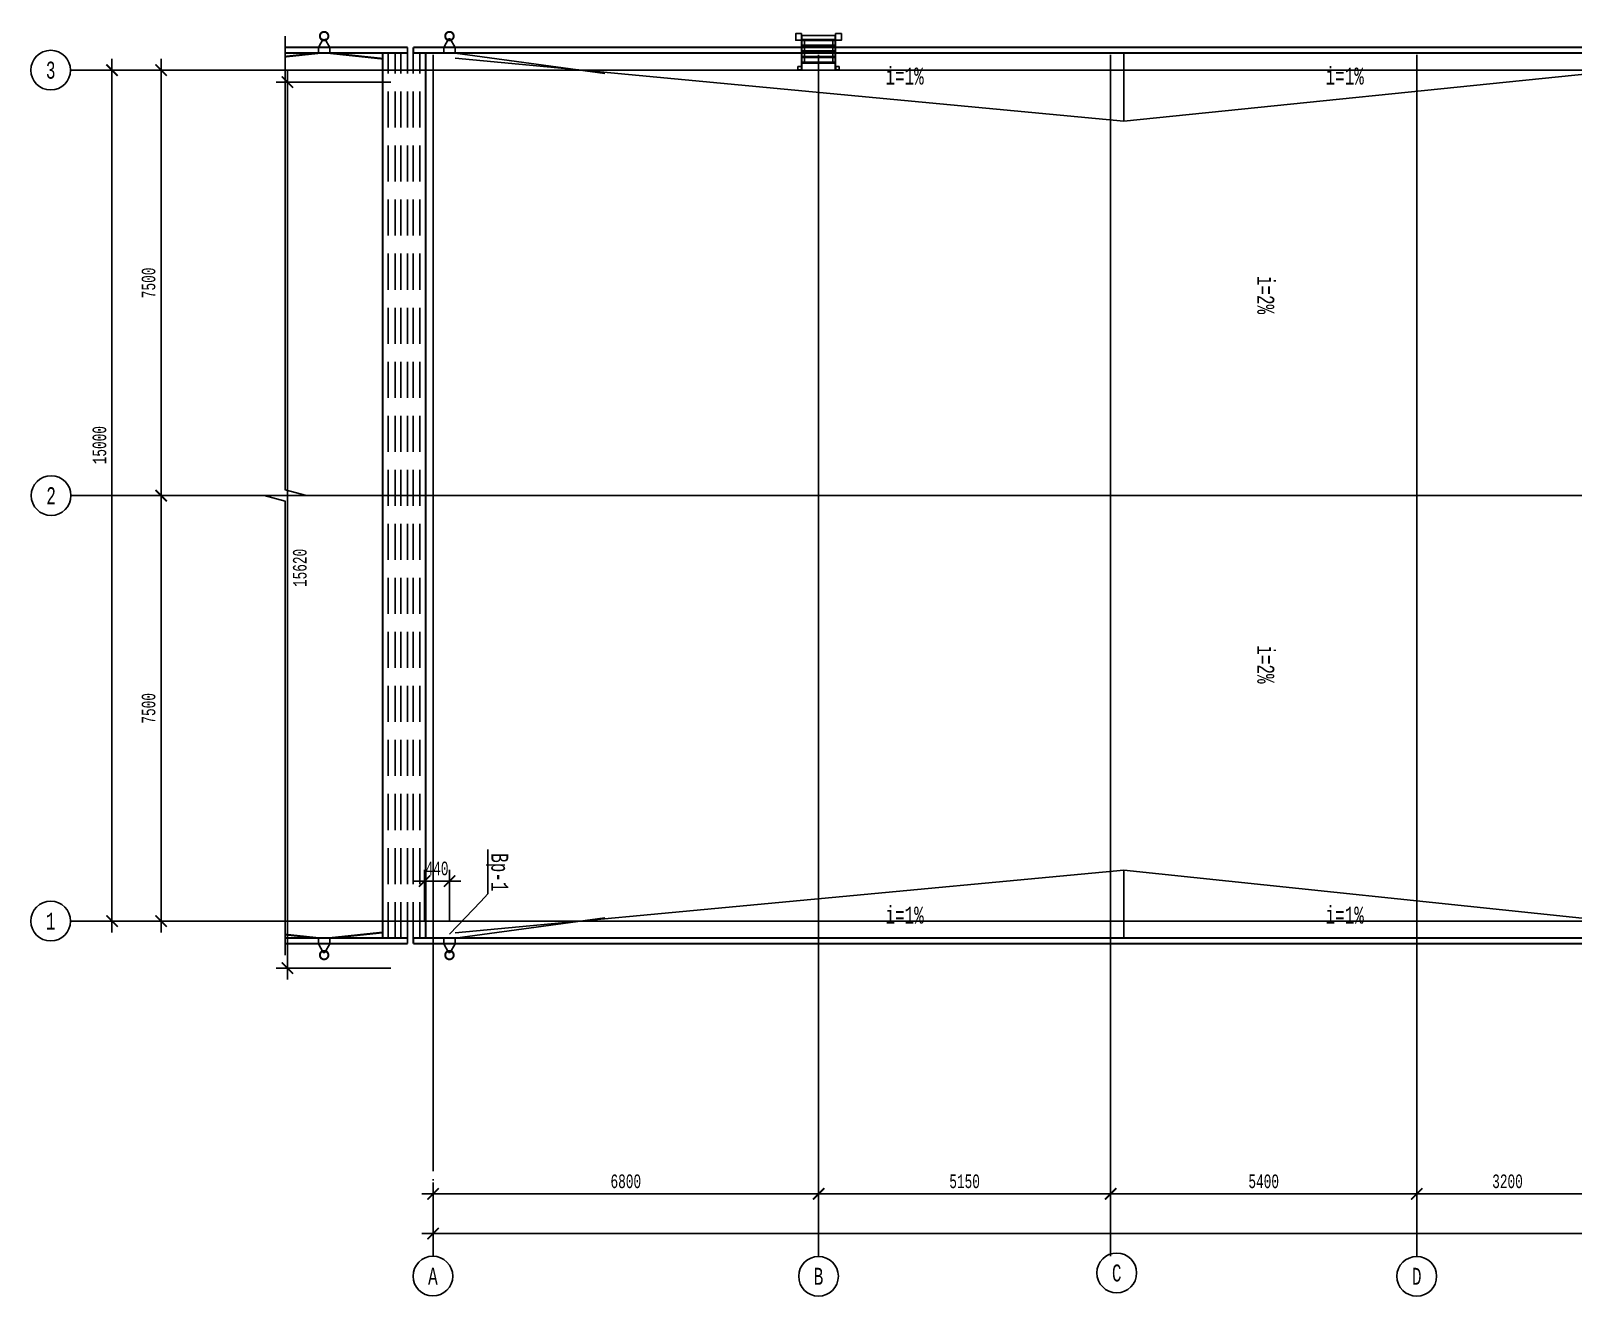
# Model space of a CAD drawing. Extents: x 419008 to 585152, y 366207 to 472224.
# Drawn here: x 503944 to 531145, y 382081 to 404386 of the extents above; entities that cross this region are included whole.
import ezdxf
from ezdxf.enums import TextEntityAlignment as Align

# ---------------------------------------------------------------- set-up
doc = ezdxf.new("R2010")
doc.units = 0
doc.header["$LTSCALE"] = 50
doc.header["$PDSIZE"] = -5
for name, pattern in [('ACAD_ISO04W100', [30, 24, -3, 0, -3]), ('CONTINOUS', [16, 16, -1e-13]), ('DASHED', [19.05, 12.7, -6.35]), ('DASHED2', [9.525, 6.35, -3.175]), ('HIDDEN2', [4.7625, 3.175, -1.5875])]:
    doc.linetypes.add(name, pattern=pattern)
doc.layers.get('0').update_dxf_attribs({"linetype": 'CONTINUOUS'})
doc.layers.get('Defpoints').update_dxf_attribs({"linetype": 'CONTINUOUS'})
for name, color, linetype in [('AXIS', 40, 'CONTINUOUS'), ('BRICK', 2, 'CONTINUOUS'), ('DIM', 7, 'CONTINUOUS'), ('TEXT', 7, 'CONTINUOUS'), ('WALL', 5, 'CONTINUOUS')]:
    doc.layers.add(name, color=color, linetype=linetype)
doc.styles.add('MONOTXT1', font='monotxt1', dxfattribs={"width": 0.65, "height": 300})
doc.styles.add('ST_1', font='monotxt.shx', dxfattribs={"width": 0.65, "height": 300})
doc.styles.add('ST_2', font='monotxt.shx', dxfattribs={"width": 0.65, "height": 240})
doc.styles.get("Standard").update_dxf_attribs({"font": 'monotxt.shx', "width": 0.65, "height": 300})
doc.dimstyles.get("Standard").update_dxf_attribs({"dimtxt": 300, "dimasz": 300, "dimexe": 2, "dimexo": 2, "dimgap": 0.09, "dimtad": 1, "dimdec": 0, "dimzin": 0, "dimdsep": 46, "dimtxsty": 'Standard', "dimcen": 0.09, "dimadec": 0, "dimazin": 0, "dimtfac": 1, "dimtdec": 0, "dimtofl": 0, "dimtmove": 0, "dimatfit": 3, "dimfxl": 1, "dimtolj": 1, "dimtzin": 0, "dimarcsym": 0})

# ---------------------------------------------------------------- blocks, each defined once
blk = doc.blocks.new('_ARCHTICK')
at = {"color": 0, "linetype": 'ByBlock', "const_width": 0.15}
blk.add_lwpolyline([(-0.5, -0.5), (0.5, 0.5)], dxfattribs=at)
blk = doc.blocks.new('*D75')
at = {"layer": 'Defpoints', "color": 0, "transparency": 16777216}
for p in [(510290, 403482), (508469, 387862), (510290, 387862)]:
    blk.add_point(p, dxfattribs=at)
at = {"layer": 'DIM', "color": 174, "lineweight": -2, "transparency": 16777216}
for p, q in [((508469, 403682), (508469, 387662)), ((510290, 403482), (508269, 403482)), ((510290, 387862), (508269, 387862))]:
    blk.add_line(p, q, dxfattribs=at)
at = {"layer": 'DIM', "color": 174, "lineweight": -2, "transparency": 16777216, "xscale": 200, "yscale": 200, "zscale": 200}
for p, rotation in [((508469, 403482), 90), ((508469, 387862), 270)]:
    blk.add_blockref('_ARCHTICK', p, dxfattribs=dict(at, rotation=rotation))
at = {"layer": 'DIM', "color": 174, "transparency": 16777216, "insert": (508689, 394918), "char_height": 240, "attachment_point": 5, "rotation": 90, "style": 'ST_2'}
blk.add_mtext('\\A1;15620', dxfattribs=at)
blk = doc.blocks.new('*D77')
at = {"layer": 'Defpoints', "color": 0, "transparency": 16777216}
for p in [(510887, 389398), (510887, 388683), (511327, 388683)]:
    blk.add_point(p, dxfattribs=at)
at = {"layer": 'DIM', "color": 174, "lineweight": -2, "transparency": 16777216}
for p, q in [((510887, 388683), (510887, 389598)), ((511327, 388683), (511327, 389598)), ((510887, 389398), (510687, 389398)), ((511327, 389398), (510887, 389398)), ((511327, 389398), (511527, 389398))]:
    blk.add_line(p, q, dxfattribs=at)
at = {"layer": 'DIM', "color": 174, "lineweight": -2, "transparency": 16777216, "xscale": 200, "yscale": 200, "zscale": 200}
blk.add_blockref('_ARCHTICK', (510887, 389398), dxfattribs=at)
at = {"layer": 'DIM', "color": 174, "lineweight": -2, "transparency": 16777216, "xscale": 200, "yscale": 200, "zscale": 200, "rotation": 180}
blk.add_blockref('_ARCHTICK', (511327, 389398), dxfattribs=at)
at = {"layer": 'DIM', "color": 174, "transparency": 16777216, "insert": (511107, 389618), "char_height": 240, "attachment_point": 5, "style": 'ST_2'}
blk.add_mtext('\\A1;440', dxfattribs=at)
blk = doc.blocks.new('A$C180C24C2')
at = {"layer": 'WALL', "linetype": 'Continuous'}
for points in [[(-745, -2081), (-745, -2029), (-625, -2029), (-625, -2081)], [(-745, -2081), (-745, -2133)], [(-745, -2081), (-745, -2133)], [(-745, -2133), (-625, -2133)], [(-745, -2133), (-625, -2133)], [(-110, -2133), (-739, -2133)], [(-709, -2733), (-709, -2133)], [(-109, -2140), (-709, -2140)], [(-639, -2726), (-639, -2140)], [(-625, -2133), (-625, -2081)], [(-625, -2133), (-625, -2081)], [(-621, -2726), (-621, -2140)], [(-539, -2726), (-539, -2140)], [(-521, -2726), (-521, -2140)], [(-439, -2726), (-439, -2140)], [(-421, -2726), (-421, -2140)], [(-339, -2726), (-339, -2140)], [(-321, -2726), (-321, -2140)], [(-239, -2726), (-239, -2140)], [(-221, -2726), (-221, -2140)], [(-164, -2067), (-104, -2067)], [(-164, -2067), (-164, -2130)], [(-104, -2130), (-164, -2130)], [(-109, -2133), (-159, -2133)], [(-109, -2133), (-109, -2140)], [(-104, -2130), (-104, -2067)], [(-539, -2183), (-621, -2183)], [(-439, -2183), (-521, -2183)], [(-339, -2183), (-421, -2183)], [(-239, -2183), (-321, -2183)], [(-539, -2683), (-621, -2683)], [(-439, -2683), (-521, -2683)], [(-339, -2683), (-421, -2683)], [(-239, -2683), (-321, -2683)], [(-745, -2785), (-745, -2733)], [(-745, -2733), (-625, -2733)], [(-745, -2785), (-745, -2837), (-625, -2837), (-625, -2785)], [(-109, -2733), (-739, -2733)], [(-109, -2726), (-709, -2726)], [(-625, -2733), (-625, -2785)], [(-104, -2735), (-164, -2735)], [(-164, -2799), (-164, -2735)], [(-164, -2799), (-104, -2799)], [(-104, -2735), (-104, -2799)]]:
    blk.add_lwpolyline(points, dxfattribs=at)
at = {"layer": 'WALL', "linetype": 'HIDDEN2'}
for points in [[(-745, -2029), (-625, -2029)], [(-745, -2029), (-625, -2029)], [(-745, -2081), (-745, -2029)], [(-745, -2081), (-745, -2029)], [(-625, -2029), (-739, -2029)], [(-625, -2029), (-625, -2081)], [(-625, -2029), (-625, -2081)]]:
    blk.add_lwpolyline(points, dxfattribs=at)
at = {"layer": 'WALL', "linetype": 'DASHED2'}
for points in [[(-745, -2785), (-745, -2837)], [(-745, -2837), (-625, -2837)], [(-625, -2837), (-739, -2837)], [(-625, -2837), (-625, -2785)]]:
    blk.add_lwpolyline(points, dxfattribs=at)
at = {"layer": 'WALL', "linetype": 'CONTINOUS'}
blk.add_lwpolyline([(-109, -2733), (-109, -2726)], dxfattribs=at)
blk = doc.blocks.new('*D79')
at = {"layer": 'AXIS', "color": 174, "lineweight": -2, "transparency": 16777216}
for p, q in [((506241, 388493), (506241, 396393)), ((506811, 396193), (506041, 396193)), ((506811, 388693), (506041, 388693))]:
    blk.add_line(p, q, dxfattribs=at)
at = {"layer": 'Defpoints', "color": 0, "transparency": 16777216}
for p in [(506241, 396193), (506811, 396193), (506811, 388693)]:
    blk.add_point(p, dxfattribs=at)
at = {"layer": 'AXIS', "color": 174, "lineweight": -2, "transparency": 16777216, "xscale": 200, "yscale": 200, "zscale": 200}
for p, rotation in [((506241, 396193), 90), ((506241, 388693), 270)]:
    blk.add_blockref('_ARCHTICK', p, dxfattribs=dict(at, rotation=rotation))
at = {"layer": 'AXIS', "color": 174, "transparency": 16777216, "insert": (506021, 392443), "char_height": 240, "attachment_point": 5, "rotation": 90, "style": 'ST_2'}
blk.add_mtext('\\A1;7500', dxfattribs=at)
blk = doc.blocks.new('*D80')
at = {"layer": 'AXIS', "color": 174, "lineweight": -2, "transparency": 16777216}
for p, q in [((506426, 403693), (506041, 403693)), ((506241, 395993), (506241, 403893)), ((506426, 396193), (506041, 396193))]:
    blk.add_line(p, q, dxfattribs=at)
at = {"layer": 'Defpoints', "color": 0, "transparency": 16777216}
for p in [(506241, 403693), (506426, 403693), (506426, 396193)]:
    blk.add_point(p, dxfattribs=at)
at = {"layer": 'AXIS', "color": 174, "lineweight": -2, "transparency": 16777216, "xscale": 200, "yscale": 200, "zscale": 200}
for p, rotation in [((506241, 403693), 90), ((506241, 396193), 270)]:
    blk.add_blockref('_ARCHTICK', p, dxfattribs=dict(at, rotation=rotation))
at = {"layer": 'AXIS', "color": 174, "transparency": 16777216, "insert": (506021, 399943), "char_height": 240, "attachment_point": 5, "rotation": 90, "style": 'ST_2'}
blk.add_mtext('\\A1;7500', dxfattribs=at)
blk = doc.blocks.new('psw')
at = {"color": 7, "linetype": 'Continuous'}
blk.add_circle((0, -350), 350, dxfattribs=at)
at = {"color": 7, "linetype": 'Continuous', "style": 'MONOTXT1', "width": 0.65}
blk.add_attdef('99', text='', height=300, dxfattribs=at).set_placement((0, -350), align=Align.MIDDLE)
blk = doc.blocks.new('*D81')
at = {"layer": 'AXIS', "color": 174, "lineweight": -2, "transparency": 16777216}
for p, q in [((506041, 403693), (505175, 403693)), ((505375, 388493), (505375, 403893)), ((506041, 388693), (505175, 388693))]:
    blk.add_line(p, q, dxfattribs=at)
at = {"layer": 'Defpoints', "color": 0, "transparency": 16777216}
for p in [(505375, 403693), (506041, 403693), (506041, 388693)]:
    blk.add_point(p, dxfattribs=at)
at = {"layer": 'AXIS', "color": 174, "lineweight": -2, "transparency": 16777216, "xscale": 200, "yscale": 200, "zscale": 200}
for p, rotation in [((505375, 403693), 90), ((505375, 388693), 270)]:
    blk.add_blockref('_ARCHTICK', p, dxfattribs=dict(at, rotation=rotation))
at = {"layer": 'AXIS', "color": 174, "transparency": 16777216, "insert": (505155, 397082), "char_height": 240, "attachment_point": 5, "rotation": 90, "style": 'ST_2'}
blk.add_mtext('\\A1;15000', dxfattribs=at)
blk = doc.blocks.new('*D82')
at = {"layer": 'AXIS', "color": 174, "lineweight": -2, "transparency": 16777216}
for p, q in [((511037, 383884), (511037, 384084)), ((517837, 383884), (517837, 384084)), ((510837, 383884), (518037, 383884))]:
    blk.add_line(p, q, dxfattribs=at)
at = {"layer": 'Defpoints', "color": 0, "transparency": 16777216}
for p in [(511037, 383884), (517837, 383884), (517837, 383884)]:
    blk.add_point(p, dxfattribs=at)
at = {"layer": 'AXIS', "color": 174, "lineweight": -2, "transparency": 16777216, "xscale": 200, "yscale": 200, "zscale": 200, "rotation": 180}
blk.add_blockref('_ARCHTICK', (511037, 383884), dxfattribs=at)
at = {"layer": 'AXIS', "color": 174, "lineweight": -2, "transparency": 16777216, "xscale": 200, "yscale": 200, "zscale": 200}
blk.add_blockref('_ARCHTICK', (517837, 383884), dxfattribs=at)
at = {"layer": 'AXIS', "color": 174, "transparency": 16777216, "insert": (514437, 384104), "char_height": 240, "attachment_point": 5, "style": 'ST_2'}
blk.add_mtext('\\A1;6800', dxfattribs=at)
blk = doc.blocks.new('*D83')
at = {"layer": 'AXIS', "color": 174, "lineweight": -2, "transparency": 16777216}
for p, q in [((517837, 383884), (517837, 384084)), ((522987, 383884), (522987, 384084)), ((517637, 383884), (523187, 383884))]:
    blk.add_line(p, q, dxfattribs=at)
at = {"layer": 'Defpoints', "color": 0, "transparency": 16777216}
for p in [(517837, 383884), (522987, 383884), (522987, 383884)]:
    blk.add_point(p, dxfattribs=at)
at = {"layer": 'AXIS', "color": 174, "lineweight": -2, "transparency": 16777216, "xscale": 200, "yscale": 200, "zscale": 200, "rotation": 180}
blk.add_blockref('_ARCHTICK', (517837, 383884), dxfattribs=at)
at = {"layer": 'AXIS', "color": 174, "lineweight": -2, "transparency": 16777216, "xscale": 200, "yscale": 200, "zscale": 200}
blk.add_blockref('_ARCHTICK', (522987, 383884), dxfattribs=at)
at = {"layer": 'AXIS', "color": 174, "transparency": 16777216, "insert": (520412, 384104), "char_height": 240, "attachment_point": 5, "style": 'ST_2'}
blk.add_mtext('\\A1;5150', dxfattribs=at)
blk = doc.blocks.new('*D84')
at = {"layer": 'AXIS', "color": 174, "lineweight": -2, "transparency": 16777216}
for p, q in [((522987, 383884), (522987, 384084)), ((528387, 383884), (528387, 384084)), ((522787, 383884), (528587, 383884))]:
    blk.add_line(p, q, dxfattribs=at)
at = {"layer": 'Defpoints', "color": 0, "transparency": 16777216}
for p in [(522987, 383884), (528387, 383884), (528387, 383884)]:
    blk.add_point(p, dxfattribs=at)
at = {"layer": 'AXIS', "color": 174, "lineweight": -2, "transparency": 16777216, "xscale": 200, "yscale": 200, "zscale": 200, "rotation": 180}
blk.add_blockref('_ARCHTICK', (522987, 383884), dxfattribs=at)
at = {"layer": 'AXIS', "color": 174, "lineweight": -2, "transparency": 16777216, "xscale": 200, "yscale": 200, "zscale": 200}
blk.add_blockref('_ARCHTICK', (528387, 383884), dxfattribs=at)
at = {"layer": 'AXIS', "color": 174, "transparency": 16777216, "insert": (525687, 384104), "char_height": 240, "attachment_point": 5, "style": 'ST_2'}
blk.add_mtext('\\A1;5400', dxfattribs=at)
blk = doc.blocks.new('*D85')
at = {"layer": 'AXIS', "color": 174, "lineweight": -2, "transparency": 16777216}
for p, q in [((528387, 383884), (528387, 384084)), ((531587, 383884), (531587, 384084)), ((528187, 383884), (531787, 383884))]:
    blk.add_line(p, q, dxfattribs=at)
at = {"layer": 'Defpoints', "color": 0, "transparency": 16777216}
for p in [(528387, 383884), (531587, 383884), (531587, 383884)]:
    blk.add_point(p, dxfattribs=at)
at = {"layer": 'AXIS', "color": 174, "lineweight": -2, "transparency": 16777216, "xscale": 200, "yscale": 200, "zscale": 200, "rotation": 180}
blk.add_blockref('_ARCHTICK', (528387, 383884), dxfattribs=at)
at = {"layer": 'AXIS', "color": 174, "lineweight": -2, "transparency": 16777216, "xscale": 200, "yscale": 200, "zscale": 200}
blk.add_blockref('_ARCHTICK', (531587, 383884), dxfattribs=at)
at = {"layer": 'AXIS', "color": 174, "transparency": 16777216, "insert": (529987, 384104), "char_height": 240, "attachment_point": 5, "style": 'ST_2'}
blk.add_mtext('\\A1;3200', dxfattribs=at)
blk = doc.blocks.new('*D93')
at = {"layer": 'AXIS', "color": 174, "lineweight": -2, "transparency": 16777216}
for p, q in [((511037, 383184), (511037, 383384)), ((572807, 383184), (572807, 383384)), ((510837, 383184), (573007, 383184))]:
    blk.add_line(p, q, dxfattribs=at)
at = {"layer": 'Defpoints', "color": 0, "transparency": 16777216}
for p in [(511037, 383184), (572807, 383184), (572807, 383184)]:
    blk.add_point(p, dxfattribs=at)
at = {"layer": 'AXIS', "color": 174, "lineweight": -2, "transparency": 16777216, "xscale": 200, "yscale": 200, "zscale": 200, "rotation": 180}
blk.add_blockref('_ARCHTICK', (511037, 383184), dxfattribs=at)
at = {"layer": 'AXIS', "color": 174, "lineweight": -2, "transparency": 16777216, "xscale": 200, "yscale": 200, "zscale": 200}
blk.add_blockref('_ARCHTICK', (572807, 383184), dxfattribs=at)
at = {"layer": 'AXIS', "color": 174, "transparency": 16777216, "insert": (541125, 383404), "char_height": 240, "attachment_point": 5, "style": 'ST_2'}
blk.add_mtext('\\A1;61770', dxfattribs=at)
blk = doc.blocks.new('psw1')
at = {"color": 7, "linetype": 'Continuous'}
blk.add_circle((-347, 1), 350, dxfattribs=at)
at = {"color": 7, "linetype": 'Continuous', "style": 'MONOTXT1', "width": 0.65}
blk.add_attdef('99', text='', height=300, dxfattribs=at).set_placement((-347, 1), align=Align.MIDDLE)

msp = doc.modelspace()

# ---------------------------------------------------------------- linework, layer by layer
at = {"color": 5}
for p, q in [((509101.3, 404246.5), (509016.3, 404093.1)), ((509131.3, 404246.5), (509216.3, 404093.1)), ((511311.7, 404246.5), (511226.8, 404093.1)), ((511341.7, 404246.5), (511311.7, 404246.5)), ((511341.7, 404246.5), (511426.8, 404093.1)), ((509101.3, 388139.6), (509016.3, 388293.1)), ((509131.3, 388139.6), (509216.3, 388293.1)), ((511311.7, 388139.6), (511226.8, 388293.1)), ((511341.7, 388139.6), (511426.8, 388293.1)), ((509131.3, 388139.6), (509101.3, 388139.6)), ((511341.7, 388139.6), (511311.7, 388139.6))]:
    msp.add_line(p, q, dxfattribs=at)
at = {"layer": 'AXIS', "linetype": 'Continuous'}
for p, q in [((511036.8, 403963.1), (511036.8, 384755.7)), ((517836.8, 403963.1), (517836.8, 382784.2)), ((522986.8, 403963.1), (522986.8, 382784.2)), ((528386.8, 403963.1), (528386.8, 382784.2))]:
    msp.add_line(p, q, dxfattribs=at)
at = {"layer": 'AXIS'}
for p, q in [((504650.8, 403693.1), (577014.8, 403693.1)), ((504650.8, 396193.1), (577021.7, 396193.1)), ((504650.8, 388693.1), (577014.8, 388693.1))]:
    msp.add_line(p, q, dxfattribs=at)
at = {"layer": 'AXIS', "linetype": 'ACAD_ISO04W100'}
msp.add_line((511036.8, 382784.2), (511036.8, 403905.1), dxfattribs=at)
msp.add_line((511036.8, 382784.2), (511036.8, 403905.1), dxfattribs=at)
at = {"layer": 'BRICK', "linetype": 'DASHED', "flags": 128}
for points in [[(510246.8, 388393.1), (510246.8, 403993.1)], [(510366.8, 388393.1), (510366.8, 403993.1)], [(510466.8, 388393.1), (510466.8, 403993.1)], [(510586.8, 388393.1), (510586.8, 403993.1)], [(510686.8, 388393.1), (510686.8, 403993.1)], [(510806.8, 388393.1), (510806.8, 403993.1)]]:
    msp.add_lwpolyline(points, dxfattribs=at)
at = {"layer": 'WALL', "color": 2}
for p, q in [((509016.3, 404093.1), (509016.3, 403993.1)), ((509216.3, 404093.1), (509216.3, 403993.1)), ((511226.8, 404093.1), (511226.8, 403993.1)), ((511426.8, 404093.1), (511426.8, 403993.1)), ((509016.3, 388293.1), (509016.3, 388393.1)), ((509216.3, 388293.1), (509216.3, 388393.1)), ((511226.8, 388293.1), (511226.8, 388393.1)), ((511426.8, 388293.1), (511426.8, 388393.1))]:
    msp.add_line(p, q, dxfattribs=at)
at = {"layer": 'WALL'}
for p, q in [((514067.7, 403634.4), (511426.8, 403993.1)), ((523221.8, 403993.1), (523221.8, 402793.1)), ((523221.8, 402793.1), (534956.8, 403993.1)), ((523221.8, 402793.1), (511426.8, 403903.1)), ((533980.9, 396193.1), (510876.8, 396193.1)), ((523221.8, 389593.1), (511426.8, 388483.1)), ((523221.8, 388393.1), (523221.8, 389593.1)), ((523221.8, 389593.1), (534956.8, 388363.1)), ((514067.7, 388751.7), (511426.8, 388393.1))]:
    msp.add_line(p, q, dxfattribs=at)
msp.add_lwpolyline([(508430.3, 404293.1), (508430.3, 396293.1), (508803.5, 396193.1), (508057.1, 396193.1), (508430.3, 396093.1), (508430.3, 388093.1)], dxfattribs=at)
at = {"layer": 'WALL', "const_width": 35}
for points in [[(509191.3, 404293.1, 1), (509041.3, 404293.1, 1)], [(511401.8, 404293.1, 1), (511251.8, 404293.1, 1)], [(509191.3, 388093.1, -1), (509041.3, 388093.1, -1)], [(511401.8, 388093.1, -1), (511251.8, 388093.1, -1)]]:
    msp.add_lwpolyline(points, format="xyb", close=True, dxfattribs=at)
for points in [[(508430.3, 404093.1), (510586.8, 404093.1)], [(508430.3, 403993.1), (510586.8, 403993.1)], [(508430.3, 403931), (509016.3, 403993.1)], [(510146.8, 403894.6), (509216.3, 403993.1)], [(510146.8, 388393.1), (510146.8, 403993.1)], [(510586.8, 404093.1), (510586.8, 403993.1)], [(510686.8, 404093.1), (534007.7, 404093.1)], [(510686.8, 404093.1), (510686.8, 403993.1)], [(510686.8, 403993.1), (534007.7, 403993.1)], [(510906.8, 388393.1), (510906.8, 403993.1)], [(508430.3, 388455.1), (509016.3, 388393.1)], [(510146.8, 388491.5), (509216.3, 388393.1)], [(510586.8, 388393.1), (508430.3, 388393.1)], [(510586.8, 388293.1), (508430.3, 388293.1)], [(510586.8, 388393.1), (510586.8, 388293.1)], [(510686.8, 388393.1), (534007.7, 388393.1)], [(510686.8, 388393.1), (510686.8, 388293.1)], [(510686.8, 388293.1), (534007.7, 388293.1)]]:
    msp.add_lwpolyline(points, dxfattribs=at)
at = {"layer": 'WALL'}
for points in [[(518101.4, 403320.9, 0, 0, 0), (520012.8, 403320.9, 120, 0, 0), (520512.8, 403320.9, 0, 0, 0)], [(528342.2, 403320.9, 0, 0, 0), (526430.7, 403320.9, 120, 0, 0), (525930.7, 403320.9, 0, 0, 0)], [(525455.4, 398502.4, 0, 0, 0), (525455.4, 400413.9, 120, 0, 0), (525455.4, 400913.9, 0, 0, 0)], [(525455.4, 393883.7, 0, 0, 0), (525455.4, 391972.2, 120, 0, 0), (525455.4, 391472.2, 0, 0, 0)], [(518101.4, 389065.2, 0, 0, 0), (520012.8, 389065.2, 120, 0, 0), (520512.8, 389065.2, 0, 0, 0)], [(528342.2, 389065.2, 0, 0, 0), (526430.7, 389065.2, 120, 0, 0), (525930.7, 389065.2, 0, 0, 0)]]:
    msp.add_lwpolyline(points, format="xyseb", dxfattribs=at)
at = {"layer": 'WALL', "linetype": 'CONTINOUS'}
msp.add_lwpolyline([(511326.8, 388462.7), (512006.2, 389172), (512006.2, 389952)], dxfattribs=at)

# ---------------------------------------------------------------- block references
at = {"layer": 'AXIS'}
ref = msp.add_blockref('psw', (504293.9, 403343.1), dxfattribs=dict(at, xscale=-1, rotation=180))
ref.add_attrib('99', '3', dxfattribs={"layer": '0', "color": 7, "linetype": 'Continuous', "height": 300, "style": 'MONOTXT1', "width": 0.65}).set_placement((504293.9, 403693.1), align=Align.MIDDLE)
ref = msp.add_blockref('psw', (504300.8, 395843.1), dxfattribs=dict(at, xscale=-1, rotation=180))
ref.add_attrib('99', '2', dxfattribs={"layer": '0', "color": 7, "linetype": 'Continuous', "height": 300, "style": 'MONOTXT1', "width": 0.65}).set_placement((504300.8, 396193.1), align=Align.MIDDLE)
ref = msp.add_blockref('psw', (504293.9, 388343.1), dxfattribs=dict(at, xscale=-1, rotation=180))
ref.add_attrib('99', '1', dxfattribs={"layer": '0', "color": 7, "linetype": 'Continuous', "height": 300, "style": 'MONOTXT1', "width": 0.65}).set_placement((504293.9, 388693.1), align=Align.MIDDLE)
msp.add_blockref('psw', (511034.5, 382784.2), dxfattribs=at).add_auto_attribs({'99': 'А'})
at = {"layer": 'AXIS', "linetype": 'Continuous'}
for p, values in [((518182.8, 382430), {'99': 'B'}), ((523441.7, 382488.9), {'99': 'C'}), ((528732.8, 382430), {'99': 'D'})]:
    msp.add_blockref('psw1', p, dxfattribs=at).add_auto_attribs(values)
at = {"layer": 'TEXT', "rotation": 270}
msp.add_blockref('A$C180C24C2', (520269.6, 403593.9), dxfattribs=at)

# ---------------------------------------------------------------- texts
at = {"layer": 'WALL', "style": 'ST_1', "width": 0.65}
for p in [(519015.6, 403438.6), (526778, 403438.6), (519015.6, 388647.6), (526778, 388647.6)]:
    msp.add_text('i=1%', height=300, dxfattribs=at).set_placement(p)
for s, p in [('i=2%', (525573.1, 400066.6)), ('i=2%', (525573.1, 393554.5)), ('Вр-1', (512064.7, 389889.3))]:
    msp.add_text(s, height=300, rotation=270, dxfattribs=at).set_placement(p)

# ---------------------------------------------------------------- dimensions: what is measured, and where the dimension line sits
at = {"layer": 'AXIS'}
for base, p1, p2, angle, picture, middle, dimtype in [((505374.6, 403693.1), (506041.1, 388693.1), (506041.1, 403693.1), 90, '*D81', (505154.6, 397082.1), 160), ((572806.8, 383184.1), (511036.8, 383184.1), (572806.8, 383184.1), 0, '*D93', (541125.4, 383404.1), 161)]:
    dim = msp.add_linear_dim(base=base, p1=p1, p2=p2, angle=angle, dimstyle='Standard', override={"dimscale": 100, "dimtxt": 225, "dimasz": 2, "dimexo": 0, "dimgap": 1, "dimtxsty": 'ST_2', "dimblk1": 'ARCHTICK', "dimblk2": 'ARCHTICK', "dimsah": 1, "dimcen": 3, "dimdle": 2, "dimclrd": 174, "dimclre": 174, "dimclrt": 174, "dimadec": 2, "dimtix": 1, "dimtofl": 1, "dimtmove": 2, "dimldrblk": 'ARCHTICK'}, dxfattribs=at)
    dim.commit()
    dim.dimension.update_dxf_attribs({"geometry": picture, "text_midpoint": middle, "dimtype": dimtype})
for base, p1, p2, picture, middle in [((506241.1, 403693.1), (506426, 396193.1), (506426, 403693.1), '*D80', (506021.1, 399943.1)), ((506241.1, 396193.1), (506810.8, 388693.1), (506810.8, 396193.1), '*D79', (506021.1, 392443.1))]:
    dim = msp.add_linear_dim(base=base, p1=p1, p2=p2, angle=90, dimstyle='Standard', override={"dimscale": 100, "dimtxt": 225, "dimasz": 2, "dimexo": 0, "dimgap": 1, "dimtxsty": 'ST_2', "dimblk1": 'ARCHTICK', "dimblk2": 'ARCHTICK', "dimsah": 1, "dimcen": 3, "dimdle": 2, "dimclrd": 174, "dimclre": 174, "dimclrt": 174, "dimadec": 2, "dimtix": 1, "dimtofl": 1, "dimtmove": 2, "dimldrblk": 'ARCHTICK'}, dxfattribs=at)
    dim.commit()
    dim.dimension.update_dxf_attribs({"geometry": picture, "text_midpoint": middle})
for base, p1, p2, picture, middle in [((517836.8, 383884), (511036.8, 383884), (517836.8, 383884), '*D82', (514436.8, 384104)), ((522986.8, 383884), (517836.8, 383884), (522986.8, 383884), '*D83', (520411.8, 384104)), ((528386.8, 383884), (522986.8, 383884), (528386.8, 383884), '*D84', (525686.8, 384104)), ((531586.8, 383884), (528386.8, 383884), (531586.8, 383884), '*D85', (529986.8, 384104))]:
    dim = msp.add_linear_dim(base=base, p1=p1, p2=p2, dimstyle='Standard', override={"dimscale": 100, "dimtxt": 225, "dimasz": 2, "dimexo": 0, "dimgap": 1, "dimtxsty": 'ST_2', "dimblk1": 'ARCHTICK', "dimblk2": 'ARCHTICK', "dimsah": 1, "dimcen": 3, "dimdle": 2, "dimclrd": 174, "dimclre": 174, "dimclrt": 174, "dimadec": 2, "dimtix": 1, "dimtofl": 1, "dimtmove": 2, "dimldrblk": 'ARCHTICK'}, dxfattribs=at)
    dim.commit()
    dim.dimension.update_dxf_attribs({"geometry": picture, "text_midpoint": middle})
at = {"layer": 'DIM'}
dim = msp.add_linear_dim(base=(508469.1, 387862.4), p1=(510290, 403482.4), p2=(510290, 387862.4), angle=270, dimstyle='Standard', override={"dimscale": 100, "dimtxt": 225, "dimasz": 2, "dimexo": 0, "dimgap": 1, "dimtxsty": 'ST_2', "dimblk1": 'ARCHTICK', "dimblk2": 'ARCHTICK', "dimsah": 1, "dimcen": 3, "dimdle": 2, "dimclrd": 174, "dimclre": 174, "dimclrt": 174, "dimadec": 2, "dimtix": 1, "dimtofl": 1, "dimtmove": 2, "dimldrblk": 'ARCHTICK'}, dxfattribs=at)
dim.commit()
dim.dimension.update_dxf_attribs({"geometry": '*D75', "text_midpoint": (508689.1, 394917.9), "dimtype": 160})
dim = msp.add_linear_dim(base=(510886.8, 389398), p1=(511326.8, 388683.4), p2=(510886.8, 388683.4), angle=180, dimstyle='Standard', override={"dimscale": 100, "dimtxt": 225, "dimasz": 2, "dimexo": 0, "dimgap": 1, "dimtxsty": 'ST_2', "dimblk1": 'ARCHTICK', "dimblk2": 'ARCHTICK', "dimsah": 1, "dimcen": 3, "dimdle": 2, "dimclrd": 174, "dimclre": 174, "dimclrt": 174, "dimadec": 2, "dimtix": 1, "dimtofl": 1, "dimtmove": 2, "dimldrblk": 'ARCHTICK'}, dxfattribs=at)
dim.commit()
dim.dimension.update_dxf_attribs({"geometry": '*D77', "text_midpoint": (511106.8, 389618)})

doc.saveas('drawing.dxf')
